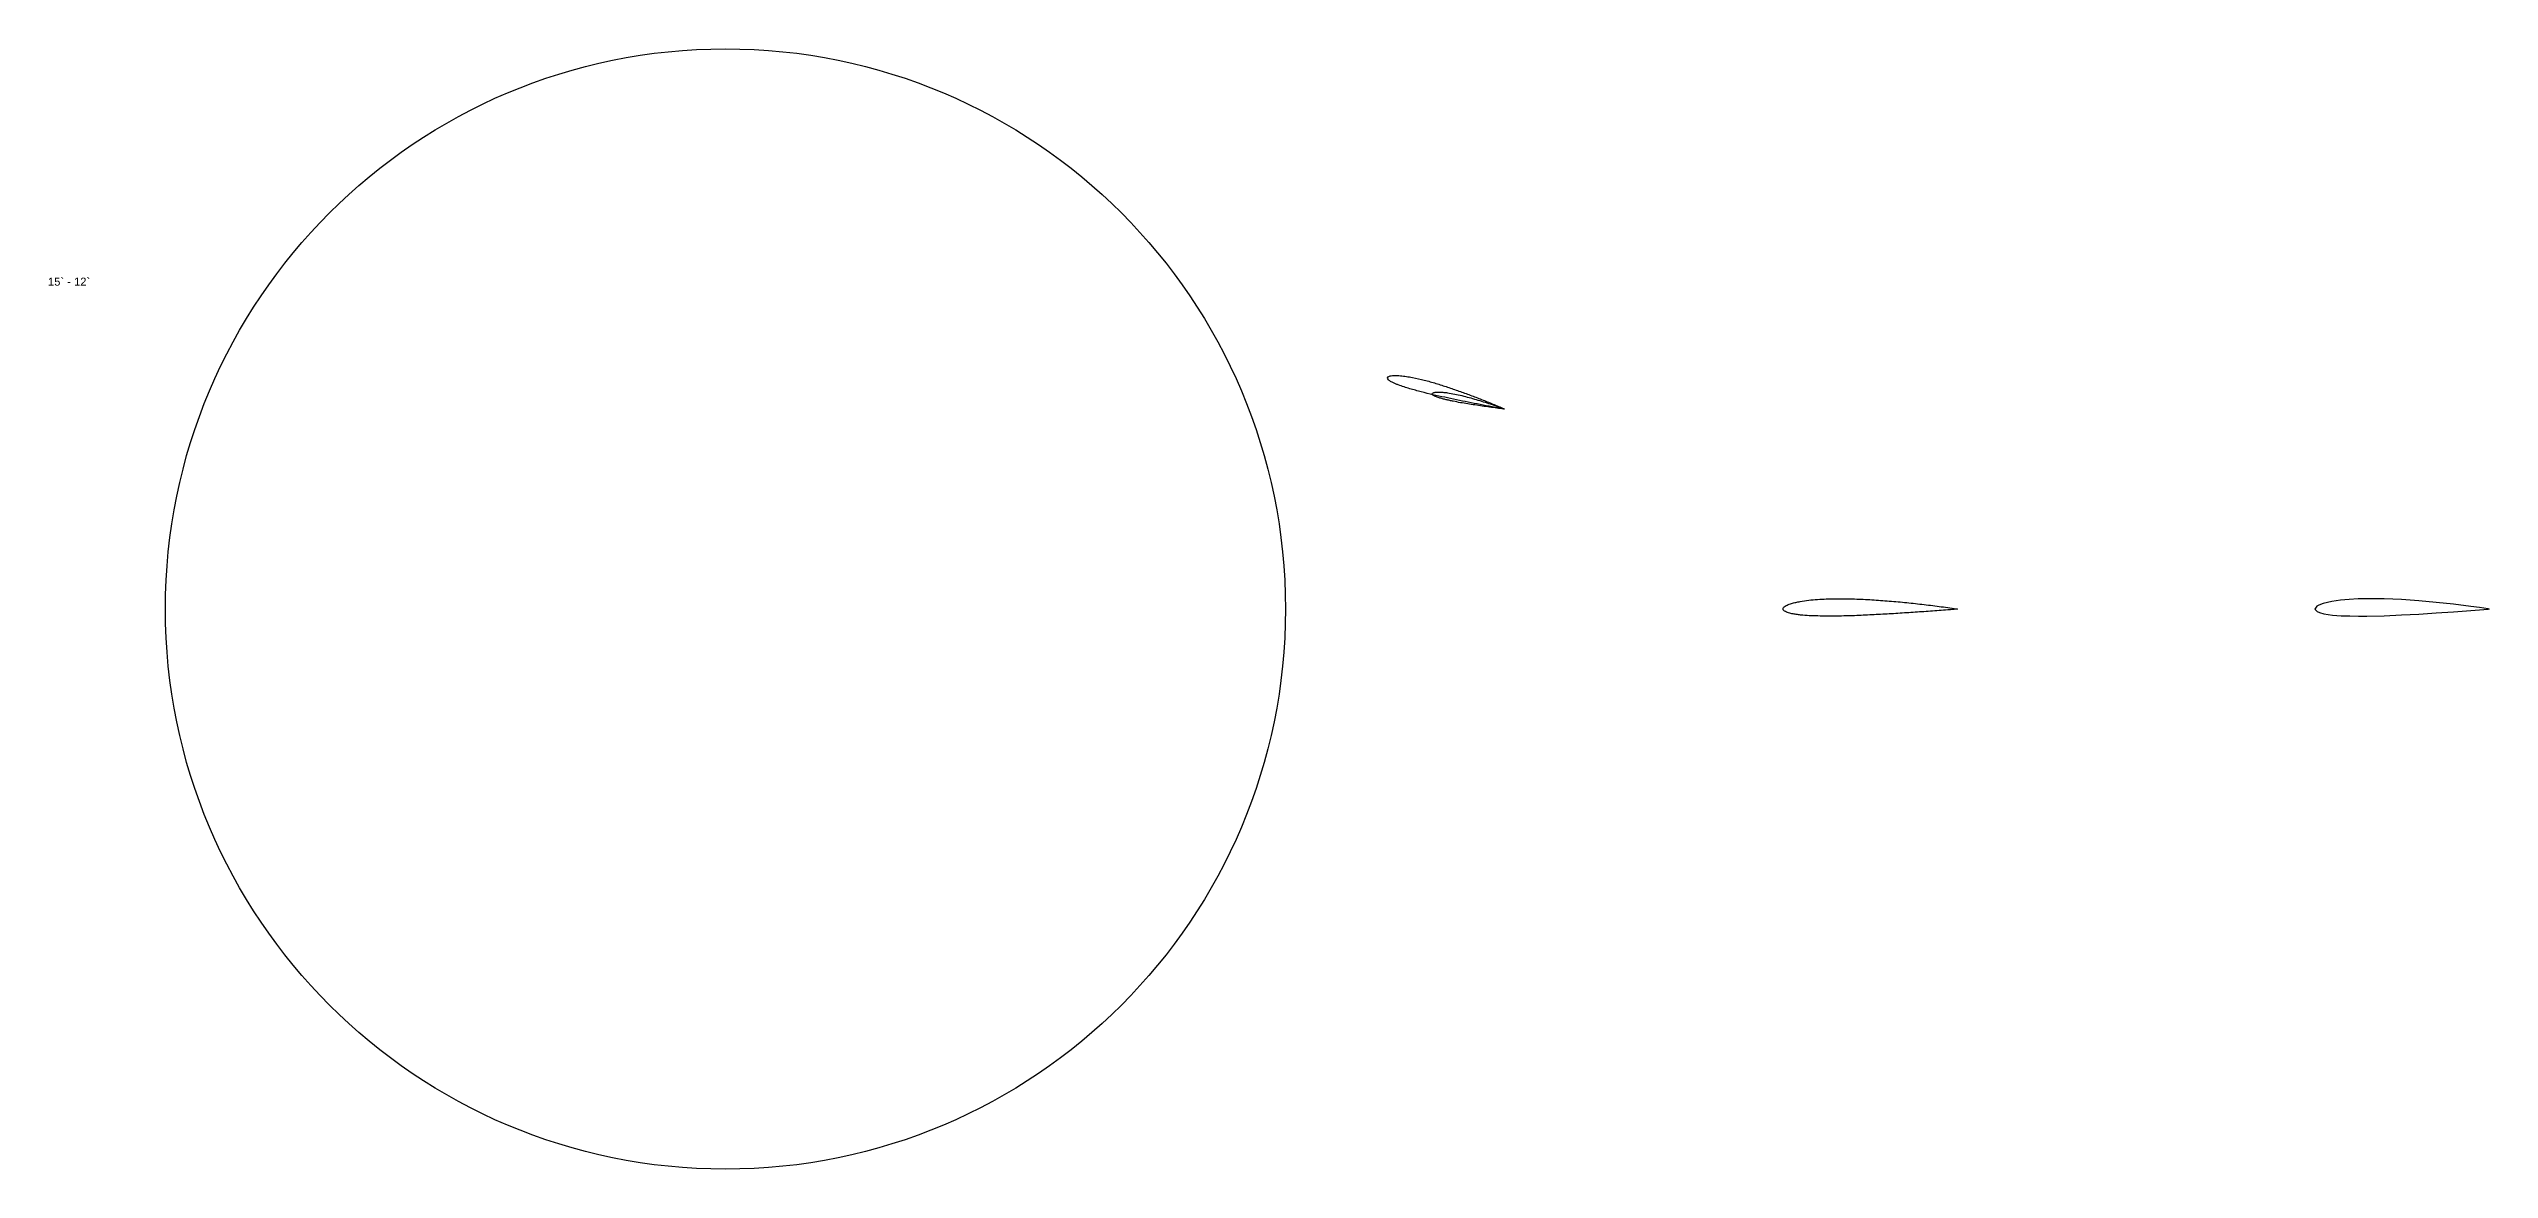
# Model space of a CAD drawing. Header units: centimetres. Extents: x -59 to 582, y -114 to 59.
# Drawn here: x 502.5 to 563.5, y -14 to 14 of the extents above; entities that cross this region are included whole.
import ezdxf

# ---------------------------------------------------------------- set-up
doc = ezdxf.new("R2010")
doc.units = ezdxf.units.CM
doc.header["$MEASUREMENT"] = 0
doc.layers.add('Airfoil', color=3, linetype='Continuous')
doc.layers.add('Guides', color=1, linetype='Continuous')
doc.styles.get("Standard").update_dxf_attribs({"font": 'arial.ttf'})

msp = doc.modelspace()

# ---------------------------------------------------------------- linework, layer by layer
for p, q in [((559.21261, 0.07105), (559.16172, 0)), ((559.16172, 0), (559.2192, -0.06567)), ((559.26567, 0.09957), (559.21261, 0.07105)), ((559.37283, 0.13846), (559.26567, 0.09957)), ((559.48068, 0.16633), (559.37283, 0.13846)), ((559.58888, 0.18805), (559.48068, 0.16633)), ((559.80593, 0.21943), (559.58888, 0.18805)), ((560.0235, 0.23977), (559.80593, 0.21943)), ((560.24142, 0.25182), (560.0235, 0.23977)), ((560.45947, 0.2575), (560.24142, 0.25182)), ((560.89569, 0.25299), (560.45947, 0.2575)), ((561.33027, 0.23344), (560.89569, 0.25299)), ((561.7645, 0.2034), (561.33027, 0.23344)), ((562.19839, 0.1649), (561.7645, 0.2034)), ((562.63179, 0.11882), (562.19839, 0.1649)), ((563.06464, 0.06559), (562.63179, 0.11882)), ((563.28082, 0.03607), (563.06464, 0.06559)), ((563.49666, 0.00455), (563.28082, 0.03607)), ((563.49666, 0.00455), (563.52054, 0)), ((563.52054, 0), (563.49666, -0.00455)), ((559.2192, -0.06567), (559.27451, -0.08908)), ((559.27451, -0.08908), (559.3841, -0.11817)), ((559.3841, -0.11817), (559.49299, -0.13685)), ((559.49299, -0.13685), (559.60154, -0.15008)), ((559.60154, -0.15008), (559.81798, -0.16664)), ((559.81798, -0.16664), (560.03391, -0.17474)), ((560.03391, -0.17474), (560.24948, -0.17734)), ((560.24948, -0.17734), (560.46493, -0.17617)), ((560.46493, -0.17617), (560.89569, -0.17062)), ((560.89569, -0.17062), (561.3281, -0.14908)), ((561.3281, -0.14908), (561.76086, -0.12632)), ((561.76086, -0.12632), (562.19396, -0.09988)), ((562.19396, -0.09988), (562.62754, -0.07062)), ((562.62754, -0.07062), (563.06169, -0.03906)), ((563.06169, -0.03906), (563.279, -0.02219)), ((563.279, -0.02219), (563.49666, -0.00455))]:
    msp.add_line(p, q)
at = {"layer": 'Airfoil'}
for points in [[(538.90776, 4.99577), (538.89254, 5.00312), (538.75336, 5.06308), (538.61358, 5.12177), (538.33266, 5.23533), (538.05008, 5.3442), (537.76582, 5.44806), (537.4798, 5.5463), (537.19166, 5.63757), (536.89971, 5.71904), (536.60394, 5.78554), (536.45426, 5.81102), (536.30295, 5.82899), (536.22643, 5.83387), (536.14904, 5.83456), (536.07013, 5.82773), (536.02939, 5.81813), (535.98246, 5.7796), (536.00923, 5.72519), (536.04214, 5.69953), (536.11045, 5.66031), (536.18017, 5.62818), (536.25065, 5.59979), (536.39293, 5.54976), (536.53638, 5.50549), (536.68059, 5.46498), (536.82539, 5.42702), (537.11548, 5.35328), (537.40956, 5.28998), (537.70408, 5.22743), (537.9995, 5.1673), (538.29575, 5.10896), (538.59279, 5.05207), (538.74166, 5.02431), (538.83629, 5.007), (538.90776, 4.99577)], [(538.90776, 4.99577), (538.89825, 4.99977), (538.81147, 5.03188), (538.72437, 5.0632), (538.54946, 5.12346), (538.37368, 5.18081), (538.19704, 5.23505), (538.01951, 5.28581), (537.84091, 5.33225), (537.6603, 5.3726), (537.47784, 5.40369), (537.38577, 5.41445), (537.29294, 5.42057), (537.24612, 5.4211), (537.19891, 5.41904), (537.15102, 5.41236), (537.12648, 5.40521), (537.0991, 5.38021), (537.11716, 5.34789), (537.13805, 5.3333), (537.18095, 5.31156), (537.22449, 5.29421), (537.26837, 5.27915), (537.35672, 5.25319), (537.4456, 5.23078), (537.53482, 5.21069), (537.62432, 5.19217), (537.80355, 5.15648), (537.98488, 5.12728), (538.16645, 5.09856), (538.3485, 5.07133), (538.53099, 5.04523), (538.71391, 5.02003), (538.80557, 5.00786), (538.86383, 5.00033), (538.90776, 4.99577)], [(550.22674, 0), (550.20285, 0.00455), (549.98702, 0.03607), (549.77083, 0.06559), (549.33799, 0.11882), (548.90458, 0.1649), (548.4707, 0.2034), (548.03647, 0.23344), (547.60189, 0.25299), (547.16567, 0.2575), (546.7297, 0.23977), (546.51213, 0.21943), (546.29508, 0.18805), (546.18688, 0.16633), (546.07903, 0.13846), (545.97187, 0.09957), (545.91881, 0.07105), (545.86792, 0), (545.9254, -0.06567), (545.98071, -0.08908), (546.0903, -0.11817), (546.19919, -0.13685), (546.30774, -0.15008), (546.52418, -0.16664), (546.74011, -0.17474), (546.95568, -0.17734), (547.17113, -0.17617), (547.60189, -0.17062), (548.0343, -0.14908), (548.46706, -0.12632), (548.90016, -0.09988), (549.33374, -0.07062), (549.76789, -0.03906), (549.9852, -0.02219), (550.12321, -0.01101), (550.22674, 0)]]:
    msp.add_spline(points, degree=3, dxfattribs=at)
at = {"layer": 'Guides'}
msp.add_circle((519.42999, 0), 14, dxfattribs=at)

# ---------------------------------------------------------------- texts
at = {"insert": (502.49387, 8.28055), "char_height": 0.2, "attachment_point": 1}
msp.add_mtext_dynamic_manual_height_columns('15` - 12`', width=1.766974, gutter_width=1, heights=[0], dxfattribs=at)

doc.saveas('drawing.dxf')
